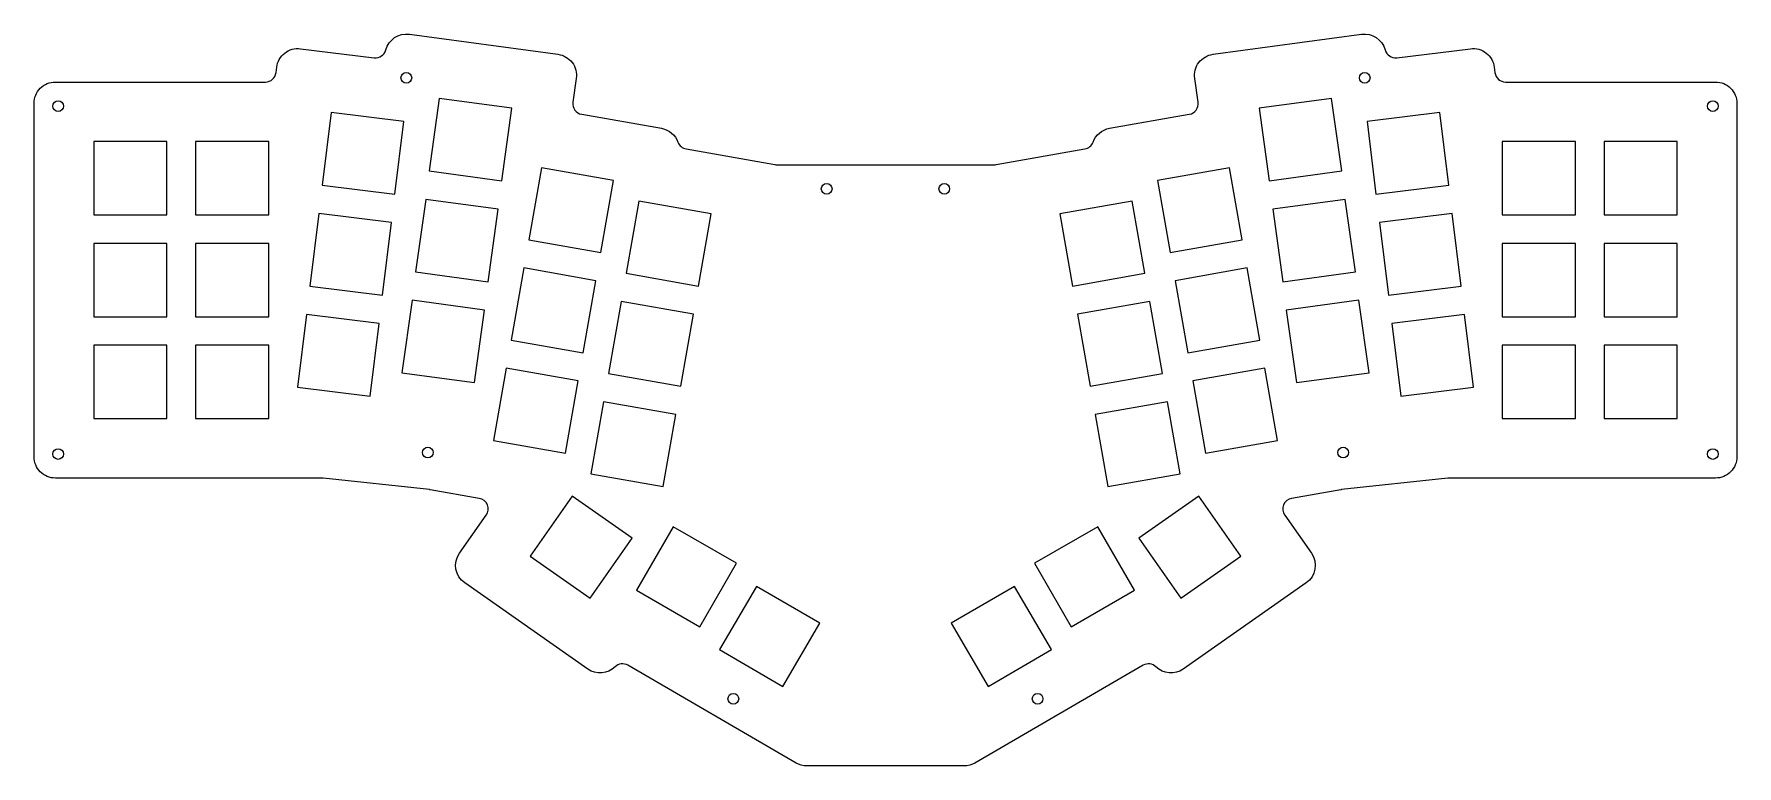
# Model space of a CAD drawing. Header units: millimetres. Extents: x -55 to 264, y 15 to 152.
import ezdxf

# ---------------------------------------------------------------- set-up
doc = ezdxf.new("R2010")
doc.units = ezdxf.units.MM
doc.layers.get('0').update_dxf_attribs({"linetype": 'CONTINUOUS'})

msp = doc.modelspace()

# ---------------------------------------------------------------- linework, layer by layer
msp.add_lwpolyline([(84.41, 127.19), (125.07, 127.19, 0.043648), (125.42, 127.22), (142.03, 130.15, 0.268071), (143.56, 131.43, -0.26809), (146.63, 134.01), (161.57, 136.64, 0.404033), (163.2, 138.89), (162.57, 143.34, -0.415777), (166, 147.86), (193.79, 151.61, -0.377209), (198.19, 148.68, 0.373783), (200.37, 147.22), (214.15, 148.91, -0.414245), (218.61, 145.43), (218.73, 144.43, 0.378894), (220.72, 142.67), (259.99, 142.67, -0.414214), (263.99, 138.67), (263.99, 72.57, -0.414214), (259.99, 68.57), (210.11, 68.57, 0.02701), (209.89, 68.56), (190.05, 66.41, 0.016601), (189.92, 66.39), (180.71, 64.77, 0.548642), (179.42, 61.65), (184.41, 54.52, -0.414189), (183.43, 48.95), (160.41, 32.83, -0.360725), (155.32, 33.25, 0.337103), (152.92, 33.55), (121.46, 15.26, -0.132432), (119.45, 14.72), (90.03, 14.72, -0.132432), (88.02, 15.26), (56.57, 33.55, 0.337103), (54.16, 33.25, -0.360725), (49.07, 32.83), (26.05, 48.95, -0.414189), (25.07, 54.52), (30.06, 61.65, 0.548642), (28.77, 64.77), (19.57, 66.39, 0.016601), (19.43, 66.41), (-0.41, 68.56, 0.02701), (-0.62, 68.57), (-50.51, 68.57, -0.414214), (-54.51, 72.57), (-54.51, 138.67, -0.414214), (-50.51, 142.67), (-11.23, 142.67, 0.378894), (-9.25, 144.43), (-9.13, 145.43, -0.414245), (-4.67, 148.91), (9.12, 147.22, 0.373783), (11.29, 148.68, -0.377209), (15.69, 151.61), (43.48, 147.86, -0.415777), (46.91, 143.34), (46.28, 138.89, 0.404033), (47.92, 136.64), (62.86, 134.01, -0.26809), (65.92, 131.43, 0.268071), (67.45, 130.15), (84.06, 127.22, 0.043648)], format="xyb", close=True)
for points in [[(14.67, 135.3), (1.07, 136.97), (-0.6, 123.37), (13, 121.7)], [(32.96, 124.2), (34.87, 137.77), (21.29, 139.6), (19.39, 126.04)], [(190.1, 126.04), (188.19, 139.6), (174.62, 137.77), (176.52, 124.2)], [(196.48, 121.7), (210.08, 123.37), (208.41, 136.97), (194.82, 135.3)], [(-29.66, 131.52), (-43.36, 131.52), (-43.36, 117.82), (-29.66, 117.82)], [(-10.61, 131.52), (-24.31, 131.52), (-24.31, 117.82), (-10.61, 117.82)], [(220.09, 117.82), (233.79, 117.82), (233.79, 131.52), (220.09, 131.52)], [(239.14, 117.82), (252.84, 117.82), (252.84, 131.52), (239.14, 131.52)], [(51.5, 110.77), (53.88, 124.26), (40.39, 126.64), (38.01, 113.15)], [(171.47, 113.15), (169.1, 126.64), (155.6, 124.26), (157.98, 110.77)], [(-1.25, 118.06), (-2.92, 104.46), (10.68, 102.8), (12.35, 116.39)], [(18.74, 120.72), (16.84, 107.16), (30.41, 105.32), (32.32, 118.89)], [(56.25, 106.89), (69.74, 104.51), (72.12, 118), (58.63, 120.38)], [(150.86, 120.38), (137.36, 118), (139.74, 104.51), (153.23, 106.89)], [(177.16, 118.89), (179.07, 105.32), (192.65, 107.16), (190.74, 120.72)], [(197.14, 116.39), (198.81, 102.8), (212.4, 104.46), (210.74, 118.06)], [(-29.66, 98.77), (-29.66, 112.47), (-43.36, 112.47), (-43.36, 98.77)], [(-24.31, 112.47), (-24.31, 98.77), (-10.61, 98.77), (-10.61, 112.47)], [(220.09, 112.47), (220.09, 98.77), (233.79, 98.77), (233.79, 112.47)], [(252.84, 98.77), (252.84, 112.47), (239.14, 112.47), (239.14, 98.77)], [(37.08, 107.88), (34.7, 94.39), (48.2, 92.01), (50.57, 105.5)], [(158.91, 105.5), (161.29, 92.01), (174.78, 94.39), (172.4, 107.88)], [(-3.57, 99.15), (-5.24, 85.56), (8.36, 83.89), (10.03, 97.48)], [(14.29, 88.28), (27.87, 86.45), (29.77, 100.01), (16.2, 101.85)], [(55.32, 101.62), (52.94, 88.13), (66.44, 85.75), (68.81, 99.24)], [(140.67, 99.24), (143.05, 85.75), (156.54, 88.13), (154.16, 101.62)], [(193.29, 101.85), (179.71, 100.01), (181.62, 86.45), (195.19, 88.28)], [(199.45, 97.48), (201.13, 83.89), (214.73, 85.56), (213.05, 99.15)], [(-43.36, 79.72), (-29.66, 79.72), (-29.66, 93.42), (-43.36, 93.42)], [(-24.31, 79.72), (-10.61, 79.72), (-10.61, 93.42), (-24.31, 93.42)], [(233.79, 93.42), (220.09, 93.42), (220.09, 79.72), (233.79, 79.72)], [(252.84, 93.42), (239.14, 93.42), (239.14, 79.72), (252.84, 79.72)], [(47.27, 86.74), (33.78, 89.12), (31.4, 75.63), (44.89, 73.25)], [(164.59, 73.25), (178.09, 75.63), (175.71, 89.12), (162.22, 86.74)], [(52.02, 82.86), (49.64, 69.37), (63.13, 66.99), (65.51, 80.48)], [(143.98, 80.48), (146.35, 66.99), (159.85, 69.37), (157.47, 82.86)], [(38.31, 53.99), (49.53, 46.13), (57.39, 57.35), (46.16, 65.21)], [(163.32, 65.21), (152.1, 57.35), (159.96, 46.13), (171.18, 53.99)], [(65.02, 59.48), (58.17, 47.61), (70.03, 40.76), (76.88, 52.63)], [(132.6, 52.63), (139.45, 40.76), (151.31, 47.61), (144.46, 59.48)], [(80.59, 48.32), (73.71, 36.48), (85.55, 29.59), (92.44, 41.44)], [(117.05, 41.44), (123.93, 29.59), (135.78, 36.48), (128.89, 48.32)]]:
    msp.add_lwpolyline(points, close=True)
for centre in [(15.12, 143.46), (194.37, 143.46), (-50.01, 138.17), (259.49, 138.17), (93.74, 122.69), (115.74, 122.69), (-50.01, 73.07), (19.14, 73.35), (190.34, 73.35), (259.49, 73.07), (76.28, 27.29), (133.2, 27.29)]:
    msp.add_circle(centre, 1)

doc.saveas('drawing.dxf')
